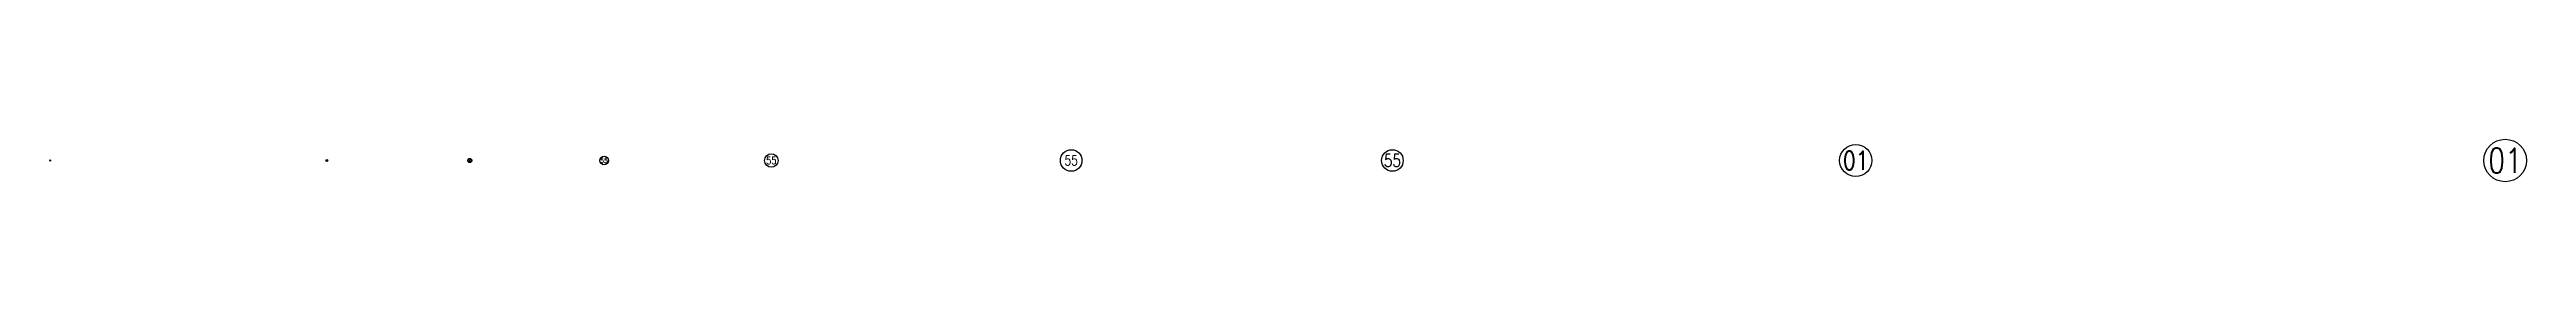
# Model space of a CAD drawing. Header units: millimetres. Extents: x 20588 to 267277, y 8853 to 162867.
# Drawn here: x 20594 to 40583, y 37646 to 37990 of the extents above; entities that cross this region are included whole.
import ezdxf

# ---------------------------------------------------------------- set-up
doc = ezdxf.new("R2010")
doc.units = ezdxf.units.MM
doc.header["$MEASUREMENT"] = 0
doc.layers.add('Ano_Line_Grid', color=4, linetype='Continuous')
doc.styles.add('Jwalant', font='romans.shx', dxfattribs={"width": 0.8})

msp = doc.modelspace()

# ---------------------------------------------------------------- linework, layer by layer
at = {"layer": 'Ano_Line_Grid'}
for centre, radius in [((40411.3, 37818), 172), ((20598.1, 37818), 4.5), ((22831.4, 37818), 9), ((23985.2, 37818), 17), ((25069, 37818), 35), ((26418.7, 37818), 55), ((28838.8, 37818), 87), ((31431.1, 37818), 87), ((35170.4, 37818), 130)]:
    msp.add_circle(centre, radius, dxfattribs=at)

# ---------------------------------------------------------------- texts
at = {"layer": 'Ano_Line_Grid', "attachment_point": 5, "style": 'Jwalant'}
for s, width, insert, char_height in [('55', 525.107, (20598.1, 37818), 4), ('55', 525.107, (22831.4, 37818), 10), ('55', 525.107, (23985.2, 37818), 20), ('55', 525.107, (25069, 37818), 40), ('55', 525.107, (26418.7, 37818), 60), ('55', 525.107, (28838.8, 37818), 80), ('55', 525.107, (31431.1, 37818), 100), ('01', 525.107, (35170.4, 37818), 150), ('01', 700.143, (40411.3, 37818), 200)]:
    msp.add_mtext_dynamic_manual_height_columns(s, width=width, gutter_width=1, heights=[0], dxfattribs=dict(at, insert=insert, char_height=char_height))

doc.saveas('drawing.dxf')
